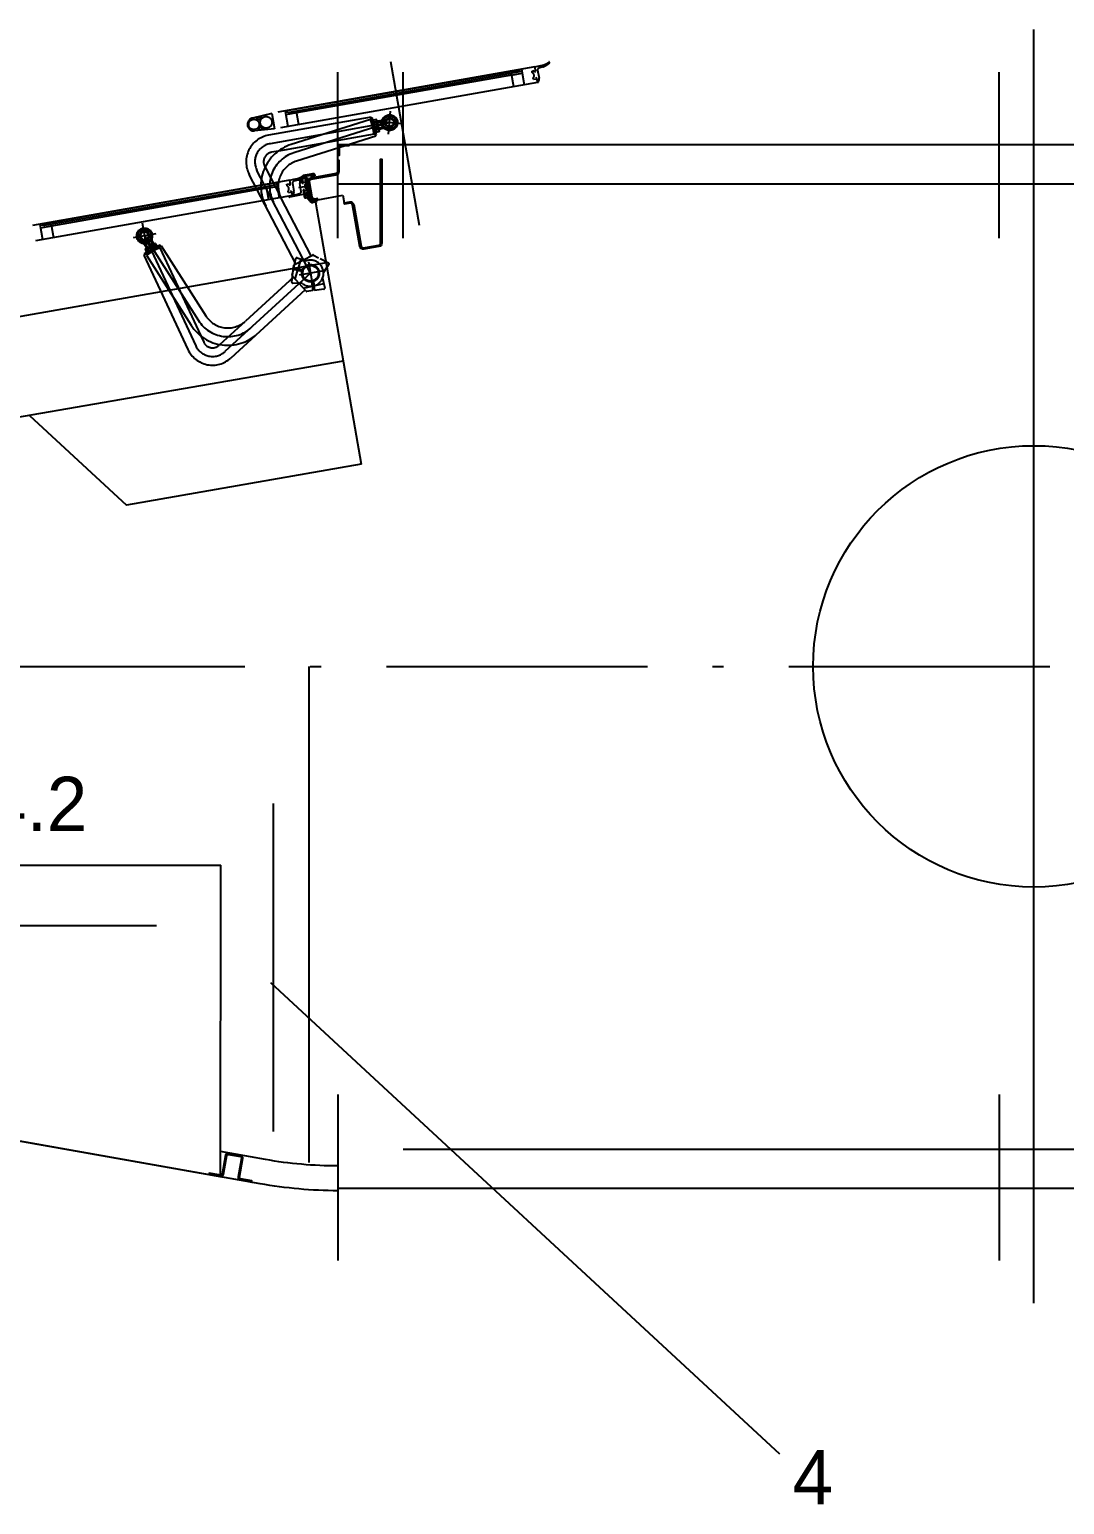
# Model space of a CAD drawing. Header units: millimetres. Extents: x 39 to 880, y 30 to 327.
# Drawn here: x 137.2 to 184.8, y 103.7 to 171.5 of the extents above; entities that cross this region are included whole.
import ezdxf

# ---------------------------------------------------------------- set-up
doc = ezdxf.new("R2010")
doc.units = ezdxf.units.MM
doc.linetypes.add('ACAD_ISO10W100', pattern=[18.5, 12, -3, 0.5, -3])
doc.layers.add('AXE', color=1, linetype='ACAD_ISO10W100')
doc.layers.add('SUBTIRE', color=1, linetype='Continuous')

msp = doc.modelspace()

# ---------------------------------------------------------------- linework, layer by layer
at = {"color": 1, "linetype": 'ACAD_ISO10W100'}
msp.add_line((98.079, 142.244), (303.351, 142.244), dxfattribs=at)
at = {"color": 1}
for p, q in [((150.015, 142.244), (150.015, 119.42)), ((148.25, 127.701), (171.646, 106.028))]:
    msp.add_line(p, q, dxfattribs=at)
at = {"color": 2}
for p, q in [((148.373, 135.938), (148.373, 120.846)), ((143.011, 130.312), (130.539, 130.317))]:
    msp.add_line(p, q, dxfattribs=at)
for p, q in [((125.292, 133.102), (145.974, 133.102)), ((145.953, 118.787), (145.974, 133.102)), ((125.333, 122.429), (146.011, 118.76))]:
    msp.add_line(p, q)
at = {"layer": 'AXE', "ltscale": 10}
msp.add_line((183.351, 112.952), (183.351, 171.535), dxfattribs=at)
at = {"layer": 'AXE'}
for p, q in [((160.407, 169.811), (148.314, 167.678)), ((160.407, 169.811), (148.314, 167.678)), ((155.108, 162.517), (153.781, 170.042)), ((159.796, 169.703), (159.922, 168.994)), ((159.796, 169.703), (159.922, 168.994)), ((160.532, 169.102), (148.439, 166.969)), ((160.532, 169.102), (148.439, 166.969)), ((159.335, 169.439), (149.448, 167.696)), ((159.335, 169.439), (149.448, 167.696)), ((151.351, 161.933), (151.351, 169.574)), ((154.351, 161.933), (154.351, 169.574)), ((159.321, 169.518), (159.428, 168.907)), ((159.321, 169.518), (159.428, 168.907)), ((159.335, 169.439), (159.828, 169.526)), ((159.335, 169.439), (159.828, 169.526)), ((181.751, 161.933), (181.751, 169.574)), ((148.314, 167.678), (147.419, 167.459)), ((148.314, 167.678), (147.419, 167.459)), ((148.314, 167.678), (148.439, 166.969)), ((148.314, 167.678), (148.439, 166.969)), ((148.924, 167.786), (149.049, 167.077)), ((148.924, 167.786), (149.049, 167.077)), ((149.448, 167.696), (148.955, 167.609)), ((149.448, 167.696), (148.955, 167.609)), ((149.434, 167.774), (149.543, 167.164)), ((149.434, 167.774), (149.543, 167.164)), ((153.685, 166.728), (153.776, 167.774)), ((153.685, 166.728), (153.776, 167.774)), ((148.439, 166.969), (147.522, 166.869)), ((148.439, 166.969), (147.522, 166.869)), ((152.873, 167.506), (148.163, 166.676)), ((152.873, 167.506), (148.163, 166.676)), ((153.731, 167.251), (148.233, 166.282)), ((153.731, 167.251), (148.233, 166.282)), ((152.847, 167.392), (149.206, 166.244)), ((152.847, 167.392), (149.206, 166.244)), ((153.731, 167.251), (149.327, 165.863)), ((153.731, 167.251), (149.327, 165.863)), ((153.088, 166.629), (152.847, 167.392)), ((153.088, 166.629), (152.847, 167.392)), ((152.859, 167.354), (152.917, 167.372)), ((152.859, 167.354), (152.917, 167.372)), ((152.898, 167.366), (152.873, 167.506)), ((152.898, 167.366), (152.873, 167.506)), ((152.88, 167.467), (152.939, 167.477)), ((152.88, 167.467), (152.939, 167.477)), ((153.012, 166.718), (152.898, 167.366)), ((153.012, 166.718), (152.898, 167.366)), ((153.133, 166.685), (152.917, 167.372)), ((153.133, 166.685), (152.917, 167.372)), ((152.977, 167.266), (152.939, 167.477)), ((152.977, 167.266), (152.939, 167.477)), ((153.115, 167.309), (152.963, 167.261)), ((153.115, 167.309), (152.963, 167.261)), ((153.127, 167.389), (152.97, 167.361)), ((153.127, 167.389), (152.97, 167.361)), ((153.064, 166.768), (152.977, 167.266)), ((153.064, 166.768), (152.977, 167.266)), ((152.991, 167.243), (153.137, 167.268)), ((152.991, 167.243), (153.137, 167.268)), ((152.999, 167.146), (153.151, 167.194)), ((152.999, 167.146), (153.151, 167.194)), ((153.033, 167.006), (153.19, 167.034)), ((153.033, 167.006), (153.19, 167.034)), ((153.211, 166.916), (153.054, 166.888)), ((153.211, 166.916), (153.054, 166.888)), ((153.071, 166.917), (153.223, 166.965)), ((153.071, 166.917), (153.223, 166.965)), ((154.329, 167.199), (153.132, 167.304)), ((154.329, 167.199), (153.132, 167.304)), ((153.137, 167.268), (153.148, 167.27)), ((153.137, 167.268), (153.148, 167.27)), ((153.142, 167.255), (153.197, 167.083)), ((153.142, 167.255), (153.197, 167.083)), ((153.148, 167.331), (153.164, 167.24)), ((153.148, 167.331), (153.164, 167.24)), ((153.273, 167.275), (153.148, 167.235)), ((153.273, 167.275), (153.148, 167.235)), ((153.28, 167.334), (153.151, 167.312)), ((153.28, 167.334), (153.151, 167.312)), ((153.164, 167.24), (153.179, 167.154)), ((153.164, 167.24), (153.179, 167.154)), ((153.21, 166.977), (153.179, 167.154)), ((153.21, 166.977), (153.179, 167.154)), ((153.251, 166.911), (153.197, 167.083)), ((153.251, 166.911), (153.197, 167.083)), ((153.336, 167.019), (153.207, 166.996)), ((153.336, 167.019), (153.207, 166.996)), ((153.37, 166.97), (153.245, 166.93)), ((153.37, 166.97), (153.245, 166.93)), ((153.012, 166.718), (148.617, 165.943)), ((153.012, 166.718), (148.617, 165.943)), ((153.088, 166.629), (149.447, 165.481)), ((153.088, 166.629), (149.447, 165.481)), ((153.005, 166.758), (153.064, 166.768)), ((153.005, 166.758), (153.064, 166.768)), ((153.076, 166.667), (153.133, 166.685)), ((153.076, 166.667), (153.133, 166.685)), ((153.259, 166.851), (153.107, 166.803)), ((153.259, 166.851), (153.107, 166.803)), ((148.617, 165.943), (148.302, 165.888)), ((148.617, 165.943), (148.302, 165.888)), ((149.415, 160.76), (147.274, 164.873)), ((149.415, 160.76), (147.274, 164.873)), ((150.093, 160.324), (147.629, 165.057)), ((150.093, 160.324), (147.629, 165.057)), ((148.004, 165.202), (147.984, 165.242)), ((148.004, 165.202), (147.984, 165.242)), ((148.004, 165.202), (148.743, 163.783)), ((148.004, 165.202), (148.743, 163.783)), ((149.136, 164.604), (137.043, 162.471)), ((149.136, 164.604), (137.043, 162.471)), ((148.064, 164.232), (138.178, 162.489)), ((148.064, 164.232), (138.178, 162.489)), ((148.05, 164.311), (148.157, 163.7)), ((148.05, 164.311), (148.157, 163.7)), ((148.064, 164.232), (148.557, 164.319)), ((148.064, 164.232), (148.557, 164.319)), ((148.526, 164.496), (148.651, 163.787)), ((148.526, 164.496), (148.651, 163.787)), ((149.56, 164.272), (150.072, 164.363)), ((149.56, 164.272), (150.072, 164.363)), ((150.177, 164.808), (150.236, 164.818)), ((150.177, 164.808), (150.236, 164.818)), ((149.261, 163.895), (137.168, 161.762)), ((149.261, 163.895), (137.168, 161.762)), ((150.125, 161.129), (148.743, 163.783)), ((150.125, 161.129), (148.743, 163.783)), ((137.653, 162.579), (137.778, 161.87)), ((137.653, 162.579), (137.778, 161.87)), ((138.178, 162.489), (137.685, 162.402)), ((138.178, 162.489), (137.685, 162.402)), ((138.164, 162.567), (138.272, 161.957)), ((138.164, 162.567), (138.272, 161.957)), ((142.977, 162.135), (141.943, 161.953)), ((142.977, 162.135), (141.943, 161.953)), ((142.356, 162.636), (142.564, 161.453)), ((142.356, 162.636), (142.564, 161.453)), ((142.46, 162.044), (144.819, 156.984)), ((142.46, 162.044), (144.941, 158.15)), ((142.46, 162.044), (144.819, 156.984)), ((142.46, 162.044), (144.941, 158.15)), ((142.496, 161.588), (142.552, 161.469)), ((142.496, 161.588), (142.552, 161.469)), ((142.533, 161.461), (142.617, 161.5)), ((142.533, 161.461), (142.617, 161.5)), ((143.227, 161.584), (142.552, 161.155)), ((143.227, 161.584), (142.552, 161.155)), ((143.161, 161.614), (142.554, 161.227)), ((143.161, 161.614), (142.554, 161.227)), ((142.555, 161.596), (142.626, 161.486)), ((142.555, 161.596), (142.626, 161.486)), ((143.16, 161.488), (142.564, 161.21)), ((143.16, 161.488), (142.564, 161.21)), ((142.597, 161.467), (142.592, 161.477)), ((142.597, 161.467), (142.592, 161.477)), ((142.66, 161.332), (142.597, 161.467)), ((142.66, 161.332), (142.597, 161.467)), ((142.609, 161.475), (142.761, 161.572)), ((142.609, 161.475), (142.761, 161.572)), ((142.617, 161.5), (142.697, 161.537)), ((142.617, 161.5), (142.697, 161.537)), ((143.099, 161.526), (142.641, 161.312)), ((143.099, 161.526), (142.641, 161.312)), ((142.751, 161.364), (142.665, 161.499)), ((142.751, 161.364), (142.665, 161.499)), ((142.86, 161.613), (142.697, 161.537)), ((142.86, 161.613), (142.697, 161.537)), ((142.913, 161.669), (142.761, 161.572)), ((142.913, 161.669), (142.761, 161.572)), ((142.786, 161.723), (142.842, 161.604)), ((142.786, 161.723), (142.842, 161.604)), ((142.877, 161.434), (142.81, 161.578)), ((142.877, 161.434), (142.81, 161.578)), ((142.825, 161.768), (142.896, 161.658)), ((142.825, 161.768), (142.896, 161.658)), ((142.953, 161.493), (142.868, 161.628)), ((142.953, 161.493), (142.868, 161.628)), ((142.918, 161.629), (142.986, 161.484)), ((142.918, 161.629), (142.986, 161.484)), ((142.969, 161.692), (143.054, 161.558)), ((142.969, 161.692), (143.054, 161.558)), ((143.124, 161.471), (143.099, 161.526)), ((143.124, 161.471), (143.099, 161.526)), ((143.16, 161.488), (145.047, 157.443)), ((143.16, 161.488), (145.047, 157.443)), ((143.193, 161.563), (143.161, 161.614)), ((143.193, 161.563), (143.161, 161.614)), ((143.227, 161.584), (145.278, 158.365)), ((143.227, 161.584), (145.278, 158.365)), ((142.564, 161.21), (142.435, 161.15)), ((142.564, 161.21), (142.435, 161.15)), ((142.435, 161.15), (144.457, 156.815)), ((142.435, 161.15), (144.457, 156.815)), ((142.641, 161.312), (142.446, 161.221)), ((142.641, 161.312), (142.446, 161.221)), ((142.472, 161.167), (142.446, 161.221)), ((142.472, 161.167), (142.446, 161.221)), ((142.483, 161.426), (142.551, 161.281)), ((142.483, 161.426), (142.551, 161.281)), ((142.552, 161.155), (144.604, 157.935)), ((142.552, 161.155), (144.604, 157.935)), ((142.586, 161.176), (142.554, 161.227)), ((142.586, 161.176), (142.554, 161.227)), ((142.564, 161.434), (142.65, 161.3)), ((142.564, 161.434), (142.65, 161.3)), ((149.384, 160.062), (149.67, 160.971)), ((149.384, 160.062), (149.67, 160.971)), ((150.001, 160.845), (150.185, 159.802)), ((150.001, 160.845), (150.185, 159.802)), ((150.093, 160.324), (146.158, 156.718)), ((150.093, 160.324), (146.158, 156.718)), ((149.307, 160.146), (147.101, 158.125)), ((149.307, 160.146), (147.101, 158.125)), ((149.702, 160.41), (149.309, 160.497)), ((149.702, 160.41), (149.309, 160.497)), ((149.728, 160.486), (149.326, 160.576)), ((149.728, 160.486), (149.326, 160.576)), ((150.61, 160.415), (149.576, 160.232)), ((150.61, 160.415), (149.576, 160.232)), ((149.847, 159.556), (146.429, 156.423)), ((149.847, 159.556), (146.429, 156.423)), ((149.77, 159.64), (150.701, 159.846)), ((149.77, 159.64), (150.701, 159.846)), ((150.145, 159.927), (150.198, 159.527)), ((150.145, 159.927), (150.198, 159.527)), ((150.223, 159.945), (150.277, 159.538)), ((150.223, 159.945), (150.277, 159.538)), ((145.922, 157.044), (147.101, 158.125)), ((145.922, 157.044), (147.101, 158.125)), ((145.047, 157.443), (145.182, 157.154)), ((145.047, 157.443), (145.182, 157.154)), ((145.922, 157.044), (145.888, 157.013)), ((145.922, 157.044), (145.888, 157.013)), ((151.351, 122.554), (151.351, 114.913)), ((181.751, 122.554), (181.751, 114.913))]:
    msp.add_line(p, q, dxfattribs=at)
for points in [[(149.023, 167.803), (159.698, 169.686), (159.715, 169.587), (149.04, 167.705)], [(149.023, 167.803), (159.698, 169.686), (159.715, 169.587), (149.04, 167.705)], [(153.713, 167.052), (153.549, 167.167), (153.567, 167.366), (153.748, 167.45), (153.912, 167.336), (153.894, 167.137)], [(153.713, 167.052), (153.549, 167.167), (153.567, 167.366), (153.748, 167.45), (153.912, 167.336), (153.894, 167.137)], [(137.752, 162.596), (148.427, 164.479), (148.445, 164.38), (137.769, 162.498)], [(137.752, 162.596), (148.427, 164.479), (148.445, 164.38), (137.769, 162.498)], [(142.657, 162.079), (142.588, 161.891), (142.391, 161.856), (142.263, 162.009), (142.331, 162.197), (142.528, 162.232)], [(142.657, 162.079), (142.588, 161.891), (142.391, 161.856), (142.263, 162.009), (142.331, 162.197), (142.528, 162.232)]]:
    msp.add_lwpolyline(points, close=True, dxfattribs=at)
for points in [[(161.073, 170.006), (160.965, 169.915, -0.103173), (160.785, 169.819), (160.589, 169.761, 0.381674), (160.533, 169.671), (160.599, 169.3, -0.180575), (160.57, 169.121, -0.634663), (160.528, 169.123), (160.496, 169.309), (160.437, 169.298), (160.445, 169.249), (160.347, 169.232), (160.334, 169.305, 0.480385), (160.29, 169.551), (160.277, 169.625), (160.376, 169.643), (160.384, 169.594), (160.444, 169.604), (160.407, 169.811), (160.602, 169.857), (160.762, 169.895, 0.115335), (161.048, 170.037, -0.996879)], [(161.073, 170.006), (160.965, 169.915, -0.103173), (160.785, 169.819), (160.589, 169.761, 0.381674), (160.533, 169.671), (160.599, 169.3, -0.180575), (160.57, 169.121, -0.634663), (160.528, 169.123), (160.496, 169.309), (160.437, 169.298), (160.445, 169.249), (160.347, 169.232), (160.334, 169.305, 0.480385), (160.29, 169.551), (160.277, 169.625), (160.376, 169.643), (160.384, 169.594), (160.444, 169.604), (160.407, 169.811), (160.602, 169.857), (160.762, 169.895, 0.115335), (161.048, 170.037, -0.996879)], [(149.864, 164.834, 0.131652), (149.817, 164.812), (149.705, 164.718, 0.267949), (149.671, 164.624), (149.702, 164.45), (149.761, 164.46), (149.73, 164.634, -0.267949), (149.744, 164.672), (149.806, 164.724, -0.57735), (149.838, 164.712), (149.961, 164.018), (149.842, 163.997), (149.813, 164.165), (149.754, 164.154), (149.815, 163.809, 0.414214), (149.838, 163.793), (149.877, 163.8), (149.849, 163.958), (149.968, 163.979), (149.978, 163.92), (149.958, 163.916), (149.969, 163.857), (150.038, 163.869), (149.885, 164.736, -0.414214), (149.933, 164.805), (150.13, 164.84, -0.414214), (150.177, 164.808), (150.177, 164.808), (150.236, 164.818), (150.229, 164.857, 0.414212), (150.183, 164.89), (149.867, 164.834)], [(149.864, 164.834, 0.131652), (149.817, 164.812), (149.705, 164.718, 0.267949), (149.671, 164.624), (149.702, 164.45), (149.761, 164.46), (149.73, 164.634, -0.267949), (149.744, 164.672), (149.806, 164.724, -0.57735), (149.838, 164.712), (149.961, 164.018), (149.842, 163.997), (149.813, 164.165), (149.754, 164.154), (149.815, 163.809, 0.414214), (149.838, 163.793), (149.877, 163.8), (149.849, 163.958), (149.968, 163.979), (149.978, 163.92), (149.958, 163.916), (149.969, 163.857), (150.038, 163.869), (149.885, 164.736, -0.414214), (149.933, 164.805), (150.13, 164.84, -0.414214), (150.177, 164.808), (150.177, 164.808), (150.236, 164.818), (150.229, 164.857, 0.414212), (150.183, 164.89), (149.867, 164.834)], [(149.802, 164.799), (149.694, 164.708, -0.103173), (149.514, 164.612), (149.319, 164.554, 0.381674), (149.263, 164.464), (149.328, 164.093, -0.180575), (149.3, 163.914, -0.634663), (149.258, 163.916), (149.225, 164.102), (149.166, 164.091), (149.174, 164.042), (149.076, 164.025), (149.063, 164.098, 0.480385), (149.02, 164.344), (149.007, 164.418), (149.105, 164.436), (149.114, 164.387), (149.173, 164.397), (149.136, 164.604), (149.332, 164.65), (149.492, 164.688, 0.115335), (149.777, 164.83, -0.996879)], [(149.802, 164.799), (149.694, 164.708, -0.103173), (149.514, 164.612), (149.319, 164.554, 0.381674), (149.263, 164.464), (149.328, 164.093, -0.180575), (149.3, 163.914, -0.634663), (149.258, 163.916), (149.225, 164.102), (149.166, 164.091), (149.174, 164.042), (149.076, 164.025), (149.063, 164.098, 0.480385), (149.02, 164.344), (149.007, 164.418), (149.105, 164.436), (149.114, 164.387), (149.173, 164.397), (149.136, 164.604), (149.332, 164.65), (149.492, 164.688, 0.115335), (149.777, 164.83, -0.996879)], [(149.702, 164.45), (149.761, 164.46), (149.752, 164.509), (149.851, 164.527), (149.864, 164.453, 0.480385), (149.907, 164.207), (149.92, 164.133), (149.822, 164.115), (149.813, 164.165), (149.754, 164.154), (149.79, 163.947), (149.593, 163.913), (149.12, 163.829, -0.97941), (149.114, 163.869), (149.261, 163.895), (149.608, 163.997, 0.381674), (149.664, 164.088), (149.599, 164.459, -0.168299), (149.63, 164.652, -0.71189), (149.667, 164.646)], [(149.702, 164.45), (149.761, 164.46), (149.752, 164.509), (149.851, 164.527), (149.864, 164.453, 0.480385), (149.907, 164.207), (149.92, 164.133), (149.822, 164.115), (149.813, 164.165), (149.754, 164.154), (149.79, 163.947), (149.593, 163.913), (149.12, 163.829, -0.97941), (149.114, 163.869), (149.261, 163.895), (149.608, 163.997, 0.381674), (149.664, 164.088), (149.599, 164.459, -0.168299), (149.63, 164.652, -0.71189), (149.667, 164.646)], [(150.363, 163.601), (150.21, 163.575, -0.414214), (150.071, 163.672), (149.884, 164.736), (149.943, 164.746), (150.13, 163.682, 0.414214), (150.2, 163.634), (150.352, 163.661)], [(150.363, 163.601), (150.21, 163.575, -0.414214), (150.071, 163.672), (149.884, 164.736), (149.943, 164.746), (150.13, 163.682, 0.414214), (150.2, 163.634), (150.352, 163.661)]]:
    msp.add_lwpolyline(points, format="xyb", close=True, dxfattribs=at)
for points in [[(147.596, 167.448), (147.839, 167.519, 0.158277), (147.731, 167.346, 0.144249), (147.596, 167.448, 1.072469)], [(147.596, 167.448), (147.839, 167.519, 0.158277), (147.731, 167.346, 0.144249), (147.596, 167.448, 1.072469)], [(147.686, 166.94), (147.939, 166.957, -0.158277), (147.778, 167.082, -0.144249), (147.686, 166.94, -1.072469)], [(147.686, 166.94), (147.939, 166.957, -0.158277), (147.778, 167.082, -0.144249), (147.686, 166.94, -1.072469)], [(150.13, 164.84, 0.414217), (150.106, 164.805), (150.112, 164.774), (150.308, 164.809), (150.305, 164.83, 0.414214), (150.212, 164.895), (150.183, 164.89)], [(150.13, 164.84, 0.414217), (150.106, 164.805), (150.112, 164.774), (150.308, 164.809), (150.305, 164.83, 0.414214), (150.212, 164.895), (150.183, 164.89)], [(150.057, 163.639, 1.085379), (150.076, 163.644, 0.117221), (149.968, 163.857), (149.957, 163.916), (149.977, 163.919), (149.966, 163.978), (149.907, 163.968), (149.862, 163.879), (149.876, 163.8, -0.232811), (150.058, 163.635)], [(150.057, 163.639, 1.085379), (150.076, 163.644, 0.117221), (149.968, 163.857), (149.957, 163.916), (149.977, 163.919), (149.966, 163.978), (149.907, 163.968), (149.862, 163.879), (149.876, 163.8, -0.232811), (150.058, 163.635)], [(150.535, 160.999), (150.924, 160.796, -0.440011), (150.939, 160.74), (150.692, 160.352, -0.639522), (149.726, 159.849), (149.267, 159.869, -0.440011), (149.229, 159.914), (149.286, 160.349)], [(150.535, 160.999), (150.924, 160.796, -0.440011), (150.939, 160.74), (150.692, 160.352, -0.639522), (149.726, 159.849), (149.267, 159.869, -0.440011), (149.229, 159.914), (149.286, 160.349)], [(149.297, 160.428), (149.332, 160.697, -0.244698), (149.353, 160.728), (149.77, 160.944), (150.186, 161.161, -0.244698), (150.223, 161.161), (150.464, 161.036)], [(149.297, 160.428), (149.332, 160.697, -0.244698), (149.353, 160.728), (149.77, 160.944), (150.186, 161.161, -0.244698), (150.223, 161.161), (150.464, 161.036)], [(149.326, 160.576), (149.421, 161.004, -0.440011), (149.472, 161.033), (149.911, 160.895, -0.639522), (150.647, 160.092), (150.746, 159.643, -0.440011), (150.712, 159.595), (150.277, 159.538)], [(149.326, 160.576), (149.421, 161.004, -0.440011), (149.472, 161.033), (149.911, 160.895, -0.639522), (150.647, 160.092), (150.746, 159.643, -0.440011), (150.712, 159.595), (150.277, 159.538)], [(150.198, 159.527), (149.929, 159.492, -0.244698), (149.894, 159.504), (149.577, 159.851), (149.26, 160.197, -0.244698), (149.25, 160.233), (149.309, 160.497)], [(150.198, 159.527), (149.929, 159.492, -0.244698), (149.894, 159.504), (149.577, 159.851), (149.26, 160.197, -0.244698), (149.25, 160.233), (149.309, 160.497)]]:
    msp.add_lwpolyline(points, format="xyb", dxfattribs=at)
for centre, radius in [((153.731, 167.251), 0.36), ((153.731, 167.251), 0.36), ((147.49, 167.167), 0.24), ((147.49, 167.167), 0.24), ((148.052, 167.267), 0.27), ((148.052, 167.267), 0.27), ((153.731, 167.251), 0.3), ((153.731, 167.251), 0.3), ((153.731, 167.251), 0.22), ((153.731, 167.251), 0.22), ((153.731, 167.251), 0.2), ((153.731, 167.251), 0.2), ((142.46, 162.044), 0.36), ((142.46, 162.044), 0.36), ((142.46, 162.044), 0.3), ((142.46, 162.044), 0.3), ((142.46, 162.044), 0.22), ((142.46, 162.044), 0.22), ((142.46, 162.044), 0.2), ((142.46, 162.044), 0.2), ((150.093, 160.324), 0.4), ((150.093, 160.324), 0.4), ((150.093, 160.324), 0.36), ((150.093, 160.324), 0.36)]:
    msp.add_circle(centre, radius, dxfattribs=at)
at = {"layer": 'AXE', "ltscale": 10}
msp.add_circle((183.351, 142.244), 10.15, dxfattribs=at)
at = {"layer": 'AXE'}
for centre, radius, start, end in [((147.49, 167.168), 0.3, 103.77493, 276.22937), ((147.49, 167.168), 0.3, 103.77493, 276.22937), ((153.142, 167.255), 0.18, 178.02878, 216.97122), ((153.142, 167.255), 0.18, 178.02878, 216.97122), ((153.148, 167.331), 0.18, 170.52878, 201.18052), ((153.148, 167.331), 0.18, 170.52878, 201.18052), ((153.148, 167.331), 0.18, 201.20863, 209.47122), ((153.148, 167.331), 0.18, 201.20863, 209.47122), ((153.696, 167.245), 0.705, 180.19361, 199.80639), ((153.696, 167.245), 0.705, 180.19361, 199.80639), ((153.697, 167.241), 0.705, 187.69361, 207.30639), ((153.697, 167.241), 0.705, 187.69361, 207.30639), ((153.21, 166.977), 0.18, 170.52878, 209.47122), ((153.21, 166.977), 0.18, 170.52878, 209.47122), ((153.251, 166.911), 0.18, 178.02878, 216.97122), ((153.251, 166.911), 0.18, 178.02878, 216.97122), ((152.971, 167.2), 0.18, 358.02878, 36.97122), ((152.971, 167.2), 0.18, 358.02878, 36.97122), ((152.971, 167.3), 0.18, 350.52878, 29.47122), ((152.971, 167.3), 0.18, 350.52878, 29.47122), ((152.485, 167.032), 0.705, 17.08867, 19.80639), ((152.485, 167.032), 0.705, 17.08867, 19.80639), ((152.525, 166.871), 0.705, 7.69361, 27.30639), ((152.525, 166.871), 0.705, 7.69361, 27.30639), ((152.485, 167.032), 0.705, 0.19361, 17.08867), ((152.485, 167.032), 0.705, 0.19361, 17.08867), ((153.033, 166.945), 0.18, 350.52878, 29.47122), ((153.033, 166.945), 0.18, 350.52878, 29.47122), ((153.079, 166.857), 0.18, 358.02878, 36.97122), ((153.079, 166.857), 0.18, 358.02878, 36.97122), ((153.213, 167.466), 0.2, 287.5, 337.4948), ((153.213, 167.466), 0.2, 287.5, 337.4948), ((153.246, 167.531), 0.2, 280, 329.9948), ((153.246, 167.531), 0.2, 280, 329.9948), ((153.371, 166.822), 0.2, 50.0052, 100), ((153.371, 166.822), 0.2, 50.0052, 100), ((153.43, 166.779), 0.2, 57.5052, 107.5), ((153.43, 166.779), 0.2, 57.5052, 107.5), ((148.38, 165.448), 1.246, 100, 207.5), ((148.38, 165.448), 1.246, 100, 207.5), ((148.38, 165.448), 0.846, 100, 207.5), ((148.38, 165.448), 0.846, 100, 207.5), ((149.808, 164.337), 2, 107.5, 207.5), ((149.808, 164.337), 2, 107.5, 207.5), ((148.38, 165.448), 0.446, 100, 207.5), ((148.38, 165.448), 0.446, 100, 207.5), ((149.808, 164.337), 1.6, 107.5, 207.5), ((149.808, 164.337), 1.6, 107.5, 207.5), ((149.808, 164.337), 1.2, 107.5, 207.5), ((149.808, 164.337), 1.2, 107.5, 207.5), ((142.315, 161.503), 0.2, 25, 74.9948), ((142.315, 161.503), 0.2, 25, 74.9948), ((142.387, 161.489), 0.2, 32.5, 82.4948), ((142.387, 161.489), 0.2, 32.5, 82.4948), ((142.609, 161.297), 0.18, 95.52878, 134.47122), ((142.609, 161.297), 0.18, 95.52878, 134.47122), ((142.706, 161.323), 0.18, 103.02878, 141.97122), ((142.706, 161.323), 0.18, 103.02878, 141.97122), ((142.994, 160.898), 0.705, 122.08867, 124.80639), ((142.994, 160.898), 0.705, 122.08867, 124.80639), ((142.994, 160.898), 0.705, 105.19361, 122.08867), ((142.994, 160.898), 0.705, 105.19361, 122.08867), ((143.139, 160.978), 0.705, 112.69361, 132.30639), ((143.139, 160.978), 0.705, 112.69361, 132.30639), ((142.479, 162.014), 0.705, 292.69361, 312.30639), ((142.479, 162.014), 0.705, 292.69361, 312.30639), ((142.967, 161.808), 0.2, 155.0052, 205), ((142.967, 161.808), 0.2, 155.0052, 205), ((142.994, 161.876), 0.2, 162.5052, 212.5), ((142.994, 161.876), 0.2, 162.5052, 212.5), ((142.936, 161.45), 0.18, 95.52878, 134.47122), ((142.936, 161.45), 0.18, 95.52878, 134.47122), ((143.009, 161.517), 0.18, 103.02878, 141.97122), ((143.009, 161.517), 0.18, 103.02878, 141.97122), ((142.86, 161.613), 0.18, 275.52878, 314.47122), ((142.86, 161.613), 0.18, 275.52878, 314.47122), ((142.913, 161.669), 0.18, 283.02878, 321.97122), ((142.913, 161.669), 0.18, 283.02878, 321.97122), ((142.533, 161.461), 0.18, 275.52878, 306.18052), ((142.533, 161.461), 0.18, 275.52878, 306.18052), ((142.533, 161.461), 0.18, 306.20863, 314.47122), ((142.533, 161.461), 0.18, 306.20863, 314.47122), ((142.609, 161.475), 0.18, 283.02878, 321.97122), ((142.609, 161.475), 0.18, 283.02878, 321.97122), ((142.475, 162.012), 0.705, 285.19361, 304.80639), ((142.475, 162.012), 0.705, 285.19361, 304.80639), ((146.29, 159.009), 1.6, 212.5, 312.5), ((146.29, 159.009), 1.6, 212.5, 312.5), ((146.29, 159.009), 1.2, 212.5, 312.5), ((146.29, 159.009), 1.2, 212.5, 312.5), ((146.29, 159.009), 2, 212.5, 312.5), ((146.29, 159.009), 2, 212.5, 312.5), ((145.586, 157.342), 1.246, 205, 312.5), ((145.586, 157.342), 1.246, 205, 312.5), ((145.586, 157.342), 0.846, 205, 312.5), ((145.586, 157.342), 0.846, 205, 312.5), ((145.586, 157.342), 0.446, 205, 312.5), ((145.586, 157.342), 0.446, 205, 312.5)]:
    msp.add_arc(centre, radius, start, end, dxfattribs=at)
at = {"layer": 'SUBTIRE'}
for p, q in [((151.351, 166.244), (295.291, 166.244)), ((151.351, 164.444), (212.551, 164.444)), ((150.326, 163.595), (152.414, 151.539)), ((150.431, 163.704), (151.585, 163.908)), ((151.585, 163.908), (151.646, 163.565)), ((150.808, 160.811), (122.408, 155.816)), ((151.593, 156.279), (135.08, 153.429)), ((137.179, 153.783), (141.639, 149.654)), ((152.414, 151.539), (141.639, 149.654)), ((154.351, 120.044), (212.551, 120.044)), ((151.351, 118.244), (295.291, 118.244))]:
    msp.add_line(p, q, dxfattribs=at)
for points in [[(151.351, 165.744), (151.351, 166.124, -0.414214), (151.471, 166.244), (151.851, 166.244), (151.851, 166.184), (151.471, 166.184, 0.414214), (151.411, 166.124), (151.411, 165.744)], [(151.646, 163.565), (151.895, 163.609, -0.414214), (152.08, 163.479), (152.417, 161.569, 0.414214), (152.533, 161.488), (153.228, 161.61, 0.36397), (153.311, 161.709), (153.311, 165.574), (153.371, 165.574), (153.371, 161.709, -0.36397), (153.239, 161.551), (152.543, 161.429, -0.414214), (152.358, 161.558), (152.021, 163.469, 0.414214), (151.905, 163.55), (151.656, 163.506)], [(151.411, 165.006), (151.411, 165.514), (151.351, 165.514), (151.351, 165.006, -0.363969), (151.268, 164.908), (150.113, 164.704, 0.414214), (149.983, 164.519), (150.108, 163.81, 0.414214), (150.293, 163.68), (150.431, 163.704), (150.421, 163.763), (150.283, 163.739, -0.414214), (150.167, 163.82), (150.042, 164.529, -0.414214), (150.123, 164.645), (151.279, 164.849, 0.363969)], [(146.593, 119.749), (146.869, 119.699, -0.414214), (146.917, 119.63), (146.762, 118.763, 0.414214), (146.859, 118.624), (147.39, 118.529), (147.401, 118.588), (146.869, 118.683, -0.414214), (146.821, 118.753), (146.976, 119.619, 0.414214), (146.879, 119.758), (146.604, 119.808), (146.328, 119.857, 0.414214), (146.189, 119.76), (146.033, 118.894, -0.414214), (145.964, 118.846), (145.432, 118.941), (145.422, 118.882), (145.953, 118.787, 0.414214), (146.093, 118.883), (146.248, 119.75, -0.414214), (146.318, 119.798)]]:
    msp.add_lwpolyline(points, format="xyb", close=True, dxfattribs=at)
for points in [[(151.351, 118.127, -0.04276), (147.777, 118.447), (110.302, 125.095)], [(151.351, 119.27, -0.043661), (148.017, 119.562), (145.955, 119.926)]]:
    msp.add_lwpolyline(points, format="xyb", dxfattribs=at)

# ---------------------------------------------------------------- texts
at = {"color": 2}
msp.add_text('P4.2', height=2.5, dxfattribs=at).set_placement((132.952, 134.667))
at = {"color": 1}
msp.add_text('4', height=2.5, dxfattribs=at).set_placement((172.252, 103.698))

doc.saveas('drawing.dxf')
